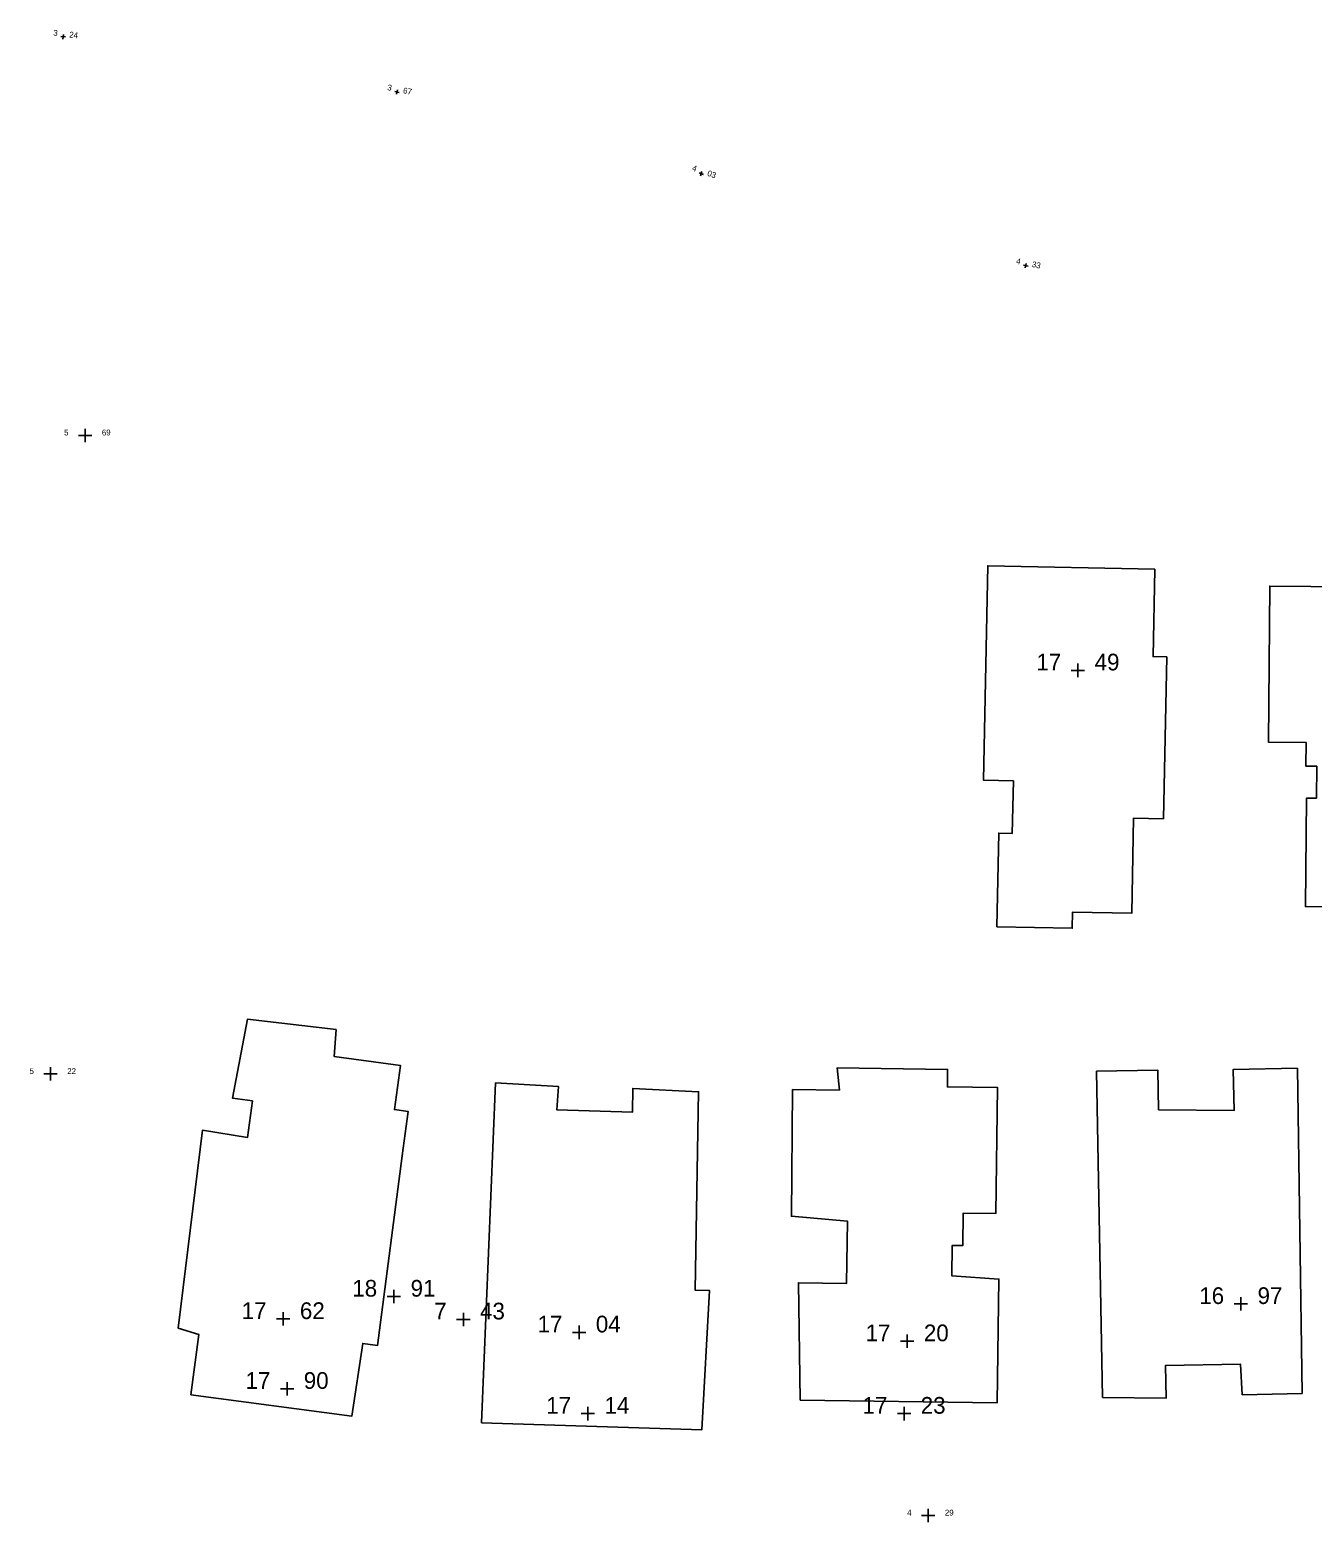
# Model space of a CAD drawing. Header units: inches. Extents: x 179019 to 255520, y 666000 to 809980.
# Drawn here: x 255325.1 to 255401.9, y 809881 to 809970.4 of the extents above; entities that cross this region are included whole.
import ezdxf
from ezdxf.enums import TextEntityAlignment as Align

# ---------------------------------------------------------------- set-up
doc = ezdxf.new("R2010")
doc.units = ezdxf.units.IN
doc.header["$MEASUREMENT"] = 0
for name, color, linetype in [('building levels', 6, 'Continuous'), ('orig buildings', 3, 'Continuous'), ('street levels', 5, 'Continuous')]:
    doc.layers.add(name, color=color, linetype=linetype)
doc.styles.add('hebtxt', font='hebtxt')

# ---------------------------------------------------------------- blocks, each defined once
blk = doc.blocks.new('1505')
for points in [[(-0.4, 0), (0.4, 0)], [(0, 0.4), (0, -0.4)]]:
    blk.add_lwpolyline(points)
at = {"style": 'hebtxt'}
blk.add_attdef('METER', text='', height=2, dxfattribs=at).set_placement((-1, -0.004), align=Align.RIGHT)
blk.add_attdef('CENTIMETER', (1, -0.004), '', height=2, dxfattribs=at)
blk = doc.blocks.new('1503')
for points in [[(-0.4, 0), (0.4, 0)], [(0, 0.4), (0, -0.4)]]:
    blk.add_lwpolyline(points)
at = {"style": 'hebtxt'}
blk.add_attdef('METER', text='', height=2, dxfattribs=at).set_placement((-1, -0.004), align=Align.RIGHT)
blk.add_attdef('CENTIMETER', (1, -0.004), '', height=2, dxfattribs=at)

msp = doc.modelspace()

# ---------------------------------------------------------------- linework, layer by layer
at = {"layer": 'orig buildings'}
for points, elevation in [([(255392.447, 809938.079), (255392.342, 809932.836), (255393.152, 809932.82), (255392.958, 809923.132), (255391.172, 809923.168), (255391.058, 809917.469), (255387.52, 809917.54), (255387.501, 809916.575), (255382.993, 809916.665), (255383.105, 809922.268), (255383.914, 809922.252), (255383.977, 809925.4), (255382.192, 809925.435), (255382.448, 809938.279), (255392.447, 809938.079)], 18.45), ([(255414.077, 809936.93), (255413.981, 809925.738), (255411.189, 809925.762), (255411.162, 809922.613), (255412.993, 809922.597), (255412.957, 809918.405), (255408.489, 809918.444), (255407.884, 809917.813), (255401.452, 809917.869), (255401.509, 809924.362), (255402.112, 809924.357), (255402.128, 809926.277), (255401.484, 809926.282), (255401.496, 809927.696), (255399.235, 809927.716), (255399.316, 809937.058), (255414.077, 809936.93)], 20.52), ([(255333.99, 809892.625), (255335.46, 809904.495), (255338.15, 809904.055), (255338.442, 809906.239), (255337.249, 809906.399), (255338.14, 809911.125), (255343.45, 809910.505), (255343.34, 809908.895), (255347.293, 809908.366), (255346.94, 809905.724), (255347.752, 809905.615), (255347.457, 809903.414), (255345.93, 809891.605), (255345.039, 809891.724), (255344.38, 809887.365), (255334.754, 809888.652), (255335.235, 809892.252), (255333.99, 809892.625)], 18.55), ([(255370.76, 809906.925), (255373.562, 809906.884), (255373.44, 809908.225), (255380.043, 809908.129), (255380.028, 809907.08), (255383.036, 809907.036), (255382.926, 809899.495), (255380.98, 809899.524), (255380.951, 809897.579), (255380.319, 809897.588), (255380.293, 809895.772), (255383.11, 809895.575), (255383.002, 809888.16), (255371.222, 809888.332), (255371.11, 809895.355), (255373.993, 809895.313), (255374.047, 809899.048), (255370.69, 809899.335), (255370.76, 809906.925)], 18.46), ([(255389.32, 809888.485), (255388.96, 809908.015), (255392.62, 809908.085), (255392.664, 809905.709), (255397.18, 809905.665), (255397.13, 809908.125), (255400.977, 809908.196), (255401.25, 809888.715), (255397.671, 809888.649), (255397.56, 809890.485), (255393.082, 809890.402), (255393.119, 809888.437), (255389.32, 809888.485)], 18), ([(255352.98, 809907.325), (255356.76, 809907.095), (255356.65, 809905.715), (255361.192, 809905.569), (255361.2, 809906.985), (255365.14, 809906.785), (255364.93, 809894.915), (255365.796, 809894.887), (255365.33, 809886.545), (255352.156, 809886.969), (255352.98, 809907.325)], 18.36)]:
    msp.add_lwpolyline(points, close=True, dxfattribs=dict(at, elevation=elevation))

# ---------------------------------------------------------------- block references
at = {"layer": 'building levels'}
ref = msp.add_blockref('1505', (255387.84, 809932.015, 17.49), dxfattribs=at)
ref.add_attrib('METER', '17', dxfattribs={"layer": '0', "height": 1, "style": 'hebtxt'}).set_placement((255386.84, 809932.011, 17.49), align=Align.RIGHT)
ref.add_attrib('CENTIMETER', '49', (255388.84, 809932.011, 17.49), dxfattribs={"layer": '0', "height": 1, "style": 'hebtxt'})
ref = msp.add_blockref('1505', (255346.904, 809894.527, 18.91), dxfattribs=at)
ref.add_attrib('METER', '18', dxfattribs={"layer": '0', "height": 1, "style": 'hebtxt'}).set_placement((255345.904, 809894.523, 18.91), align=Align.RIGHT)
ref.add_attrib('CENTIMETER', '91', (255347.904, 809894.523, 18.91), dxfattribs={"layer": '0', "height": 1, "style": 'hebtxt'})
ref = msp.add_blockref('1505', (255397.59, 809894.085, 16.97), dxfattribs=at)
ref.add_attrib('METER', '16', dxfattribs={"layer": '0', "height": 1, "style": 'hebtxt'}).set_placement((255396.59, 809894.081, 16.97), align=Align.RIGHT)
ref.add_attrib('CENTIMETER', '97', (255398.59, 809894.081, 16.97), dxfattribs={"layer": '0', "height": 1, "style": 'hebtxt'})
ref = msp.add_blockref('1505', (255340.28, 809893.185, 17.62), dxfattribs=at)
ref.add_attrib('METER', '17', dxfattribs={"layer": '0', "height": 1, "style": 'hebtxt'}).set_placement((255339.28, 809893.181, 17.62), align=Align.RIGHT)
ref.add_attrib('CENTIMETER', '62', (255341.28, 809893.181, 17.62), dxfattribs={"layer": '0', "height": 1, "style": 'hebtxt'})
ref = msp.add_blockref('1505', (255351.061, 809893.162, 7.43), dxfattribs=at)
ref.add_attrib('METER', '7', dxfattribs={"layer": '0', "height": 1, "style": 'hebtxt'}).set_placement((255350.061, 809893.158, 7.43), align=Align.RIGHT)
ref.add_attrib('CENTIMETER', '43', (255352.061, 809893.158, 7.43), dxfattribs={"layer": '0', "height": 1, "style": 'hebtxt'})
ref = msp.add_blockref('1505', (255357.99, 809892.385, 17.04), dxfattribs=at)
ref.add_attrib('METER', '17', dxfattribs={"layer": '0', "height": 1, "style": 'hebtxt'}).set_placement((255356.99, 809892.381, 17.04), align=Align.RIGHT)
ref.add_attrib('CENTIMETER', '04', (255358.99, 809892.381, 17.04), dxfattribs={"layer": '0', "height": 1, "style": 'hebtxt'})
ref = msp.add_blockref('1505', (255377.62, 809891.855, 17.2), dxfattribs=at)
ref.add_attrib('METER', '17', dxfattribs={"layer": '0', "height": 1, "style": 'hebtxt'}).set_placement((255376.62, 809891.851, 17.2), align=Align.RIGHT)
ref.add_attrib('CENTIMETER', '20', (255378.62, 809891.851, 17.2), dxfattribs={"layer": '0', "height": 1, "style": 'hebtxt'})
ref = msp.add_blockref('1505', (255340.512, 809889.006, 17.901), dxfattribs=at)
ref.add_attrib('METER', '17', dxfattribs={"layer": '0', "height": 1, "style": 'hebtxt'}).set_placement((255339.512, 809889.002, 17.901), align=Align.RIGHT)
ref.add_attrib('CENTIMETER', '90', (255341.512, 809889.002, 17.901), dxfattribs={"layer": '0', "height": 1, "style": 'hebtxt'})
ref = msp.add_blockref('1505', (255358.508, 809887.517, 17.14), dxfattribs=at)
ref.add_attrib('METER', '17', dxfattribs={"layer": '0', "height": 1, "style": 'hebtxt'}).set_placement((255357.508, 809887.513, 17.14), align=Align.RIGHT)
ref.add_attrib('CENTIMETER', '14', (255359.508, 809887.513, 17.14), dxfattribs={"layer": '0', "height": 1, "style": 'hebtxt'})
ref = msp.add_blockref('1505', (255377.434, 809887.517, 17.23), dxfattribs=at)
ref.add_attrib('METER', '17', dxfattribs={"layer": '0', "height": 1, "style": 'hebtxt'}).set_placement((255376.434, 809887.513, 17.23), align=Align.RIGHT)
ref.add_attrib('CENTIMETER', '23', (255378.434, 809887.513, 17.23), dxfattribs={"layer": '0', "height": 1, "style": 'hebtxt'})
at = {"layer": 'street levels'}
ref = msp.add_blockref('1503', (255327.115, 809969.948, 3.24), dxfattribs=dict(at, xscale=0.35, yscale=0.35, zscale=0.35, rotation=353.5474386954854))
ref.add_attrib('METER', '3', dxfattribs={"layer": '0', "height": 0.35, "rotation": 353.54744, "style": 'hebtxt'}).set_placement((255326.767, 809969.986, 3.24), align=Align.RIGHT)
ref.add_attrib('CENTIMETER', '24', (255327.463, 809969.907, 3.24), dxfattribs={"layer": '0', "height": 0.35, "rotation": 353.54744, "style": 'hebtxt'})
ref = msp.add_blockref('1503', (255347.089, 809966.639, 3.67), dxfattribs=dict(at, xscale=0.35, yscale=0.35, zscale=0.35, rotation=349.033773892596))
ref.add_attrib('METER', '3', dxfattribs={"layer": '0', "height": 0.35, "rotation": 349.03377, "style": 'hebtxt'}).set_placement((255346.745, 809966.704, 3.67), align=Align.RIGHT)
ref.add_attrib('CENTIMETER', '67', (255347.432, 809966.571, 3.67), dxfattribs={"layer": '0', "height": 0.35, "rotation": 349.03377, "style": 'hebtxt'})
ref = msp.add_blockref('1503', (255365.296, 809961.75, 4.03), dxfattribs=dict(at, xscale=0.35, yscale=0.35, zscale=0.35, rotation=340.9032065154653))
ref.add_attrib('METER', '4', dxfattribs={"layer": '0', "height": 0.35, "rotation": 340.90321, "style": 'hebtxt'}).set_placement((255364.965, 809961.863, 4.03), align=Align.RIGHT)
ref.add_attrib('CENTIMETER', '03', (255365.626, 809961.634, 4.03), dxfattribs={"layer": '0', "height": 0.35, "rotation": 340.90321, "style": 'hebtxt'})
ref = msp.add_blockref('1503', (255384.72, 809956.239, 4.33), dxfattribs=dict(at, xscale=0.35, yscale=0.35, zscale=0.35, rotation=348.3608810007959))
ref.add_attrib('METER', '4', dxfattribs={"layer": '0', "height": 0.35, "rotation": 348.36088, "style": 'hebtxt'}).set_placement((255384.376, 809956.308, 4.33), align=Align.RIGHT)
ref.add_attrib('CENTIMETER', '33', (255385.062, 809956.167, 4.33), dxfattribs={"layer": '0', "height": 0.35, "rotation": 348.36088, "style": 'hebtxt'})
ref = msp.add_blockref('1503', (255328.431, 809946.082, 5.69), dxfattribs=at)
ref.add_attrib('METER', '5', dxfattribs={"layer": '0', "height": 0.35, "style": 'hebtxt'}).set_placement((255327.431, 809946.078, 5.69), align=Align.RIGHT)
ref.add_attrib('CENTIMETER', '69', (255329.431, 809946.078, 5.69), dxfattribs={"layer": '0', "height": 0.35, "style": 'hebtxt'})
ref = msp.add_blockref('1503', (255326.361, 809907.852, 5.22), dxfattribs=at)
ref.add_attrib('METER', '5', dxfattribs={"layer": '0', "height": 0.35, "style": 'hebtxt'}).set_placement((255325.361, 809907.848, 5.22), align=Align.RIGHT)
ref.add_attrib('CENTIMETER', '22', (255327.361, 809907.848, 5.22), dxfattribs={"layer": '0', "height": 0.35, "style": 'hebtxt'})
ref = msp.add_blockref('1503', (255378.881, 809881.422, 4.29), dxfattribs=at)
ref.add_attrib('METER', '4', dxfattribs={"layer": '0', "height": 0.35, "style": 'hebtxt'}).set_placement((255377.881, 809881.418, 4.29), align=Align.RIGHT)
ref.add_attrib('CENTIMETER', '29', (255379.881, 809881.418, 4.29), dxfattribs={"layer": '0', "height": 0.35, "style": 'hebtxt'})

doc.saveas('drawing.dxf')
